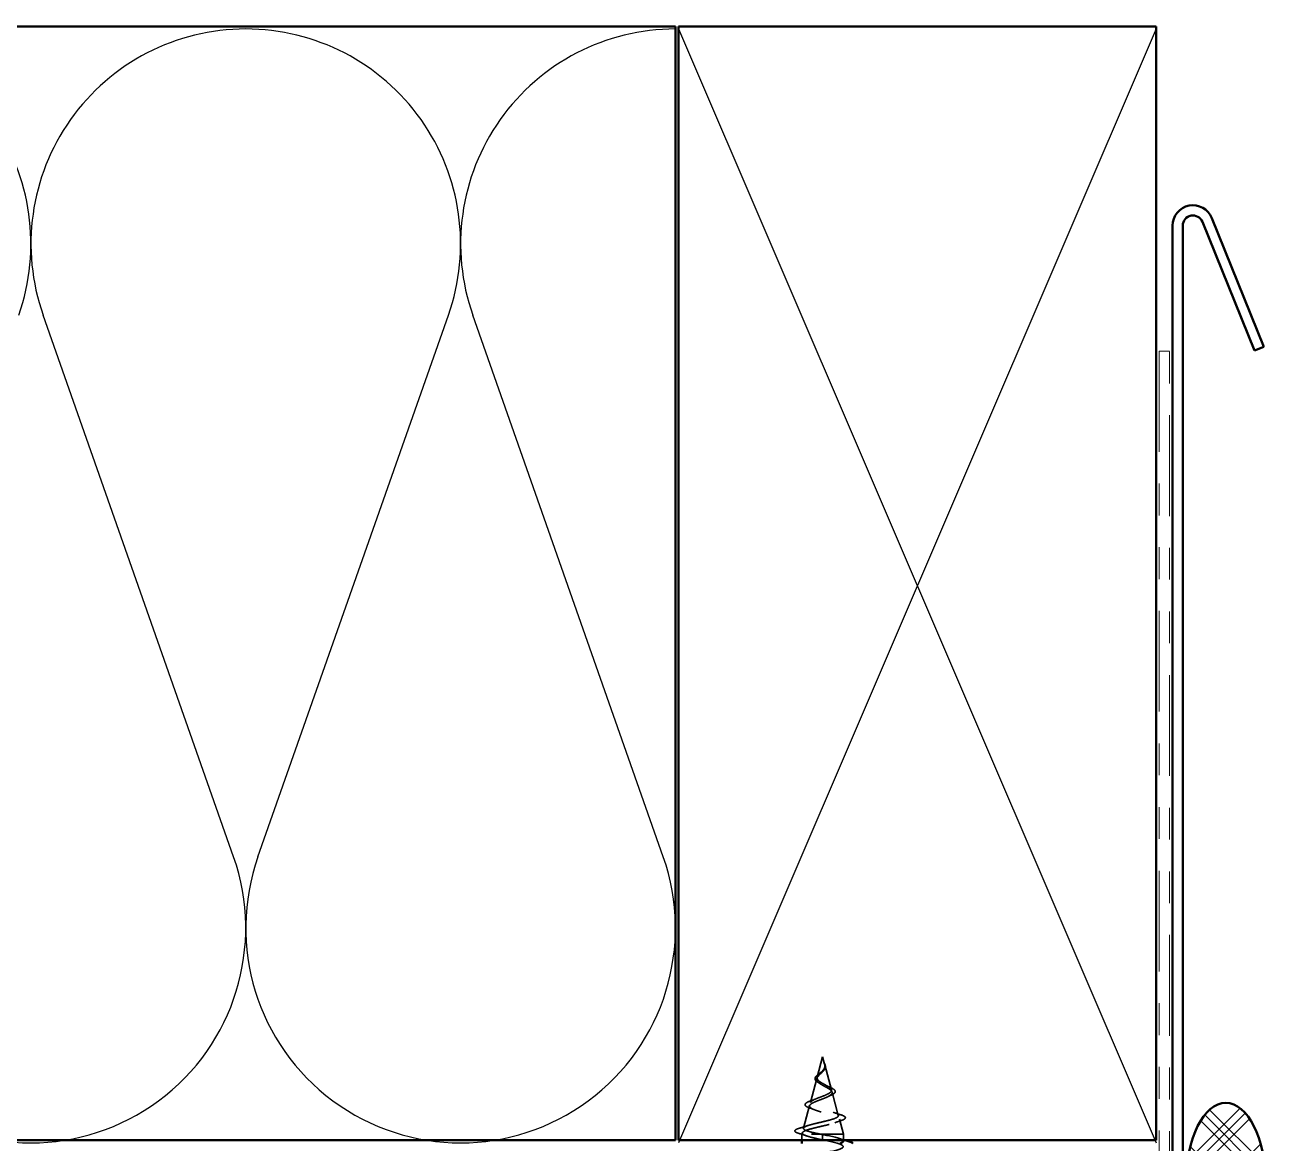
# Model space of a CAD drawing. Header units: inches. Extents: x 0.6 to 33.4, y 0.6 to 21.4.
# Drawn here: x 9.964 to 13.867, y 14.733 to 18.247 of the extents above; entities that cross this region are included whole.
import ezdxf

# ---------------------------------------------------------------- set-up
doc = ezdxf.new("R2010")
doc.units = ezdxf.units.IN
doc.header["$LTSCALE"] = 2
doc.header["$MEASUREMENT"] = 0
doc.linetypes.add('DASHED', pattern=[0.2067, 0.1654, -0.0413])
doc.linetypes.add('DOUBLE_DASH_CHAIN', pattern=[1.2403, 0.6614, -0.0827, 0.1654, -0.0827, 0.1654, -0.0827])
for name, color, linetype, lineweight in [('Hatch (ANSI)', 7, 'Continuous', 18), ('Hidden (ANSI)', 7, 'DASHED', 35), ('Sketch Geometry (ANSI)', 7, 'Continuous', 25), ('Symbol (ANSI)', 7, 'Continuous', 25), ('Visible (ANSI)', 7, 'Continuous', 50)]:
    doc.layers.add(name, color=color, linetype=linetype, lineweight=lineweight)
doc.styles.add('Note Text (ANSI)', font='tahoma.ttf')
doc.dimstyles.new('Default (ANSI)$7', dxfattribs={"dimscale": 2, "dimtxt": 0.12, "dimasz": 0.098425, "dimexe": 0.125, "dimexo": 0.0625, "dimgap": 0.031496, "dimtad": 0, "dimtih": 1, "dimtoh": 1, "dimrnd": 1e-08, "dimzin": 4, "dimdsep": 46, "dimtxsty": 'Note Text (ANSI)', "dimcen": 0.09, "dimdle": 0.393701, "dimclrd": 256, "dimclre": 256, "dimclrt": 256, "dimadec": 0, "dimazin": 1, "dimtfac": 1, "dimtofl": 0, "dimtmove": 0, "dimatfit": 3, "dimfxl": 0, "dimtolj": 1, "dimtzin": 4, "dimlwd": -1, "dimlwe": -1, "dimarcsym": 0})

msp = doc.modelspace()

# ---------------------------------------------------------------- hatches: boundary and pattern name
at = {"layer": 'Hatch (ANSI)'}
h = msp.add_hatch(dxfattribs=at)
h.set_pattern_fill('CUST29', color=256, style=0, pattern_type=2)
h.set_pattern_definition([(45, (0, 0), (-0.08838835, 0.08838835), []), (45, (0.03125, 0), (-0.08838835, 0.08838835), []), (45, (0.0625, 0), (-0.08838835, 0.08838835), []), (135, (0, 0), (-0.08838835, -0.08838835), []), (135, (0.03125, 0), (-0.08838835, -0.08838835), []), (135, (0.0625, 0), (-0.08838835, -0.08838835), [])])
edge = h.paths.add_edge_path()
edge.add_ellipse((13.73662, 14.60913), major_axis=(0, -0.25), ratio=0.5, start_angle=0, end_angle=360)

# ---------------------------------------------------------------- linework, layer by layer
at = {"layer": 'Hidden (ANSI)', "ltscale": 0.062337}
msp.add_line((12.47012, 15.00366), (12.45318, 14.94033), dxfattribs=at)
at = {"layer": 'Hidden (ANSI)', "ltscale": 0.022741}
msp.add_line((12.47012, 15.00366), (12.47632, 14.98049), dxfattribs=at)
at = {"layer": 'Hidden (ANSI)', "ltscale": 0.077103}
msp.add_line((12.47686, 14.97848), (12.4978, 14.90017), dxfattribs=at)
at = {"layer": 'Hidden (ANSI)', "ltscale": 0.074634}
msp.add_line((12.45197, 14.93581), (12.43169, 14.86), dxfattribs=at)
at = {"layer": 'Hidden (ANSI)', "ltscale": 0.072171}
msp.add_line((12.49968, 14.89315), (12.51929, 14.81984), dxfattribs=at)
at = {"layer": 'Hidden (ANSI)', "ltscale": 0.069707}
msp.add_line((12.42915, 14.85048), (12.4102, 14.77967), dxfattribs=at)
at = {"layer": 'Hidden (ANSI)', "ltscale": 0.046387}
msp.add_line((12.52251, 14.80782), (12.53512, 14.76066), dxfattribs=at)
at = {"layer": 'Hidden (ANSI)', "ltscale": 0.004328}
msp.add_line((12.40632, 14.76516), (12.40512, 14.76066), dxfattribs=at)
at = {"layer": 'Hidden (ANSI)', "ltscale": 0.194373}
msp.add_line((12.53512, 14.76066), (12.40512, 14.76066), dxfattribs=at)
at = {"layer": 'Hidden (ANSI)', "ltscale": 0.017995}
for p, q in [((12.40512, 14.74166), (12.40512, 14.76066)), ((12.53512, 14.74166), (12.53512, 14.76066))]:
    msp.add_line(p, q, dxfattribs=at)
at = {"layer": 'Hidden (ANSI)', "ltscale": 0.028664}
for p, q in [((12.47012, 14.75213), (12.47012, 14.75966)), ((12.47012, 14.74266), (12.47012, 14.7502))]:
    msp.add_line(p, q, dxfattribs=at)
at = {"layer": 'Hidden (ANSI)', "ltscale": 0.002412}
msp.add_line((12.47012, 14.7502), (12.47012, 14.75213), dxfattribs=at)
at = {"layer": 'Hidden (ANSI)', "ltscale": 0.060472}
msp.add_open_spline([(12.45752, 14.92232), (12.45474, 14.92392), (12.45231, 14.92559), (12.44864, 14.929), (12.44732, 14.93081), (12.44612, 14.9344), (12.44615, 14.93621), (12.44732, 14.93956), (12.44834, 14.94117), (12.4512, 14.94445), (12.45311, 14.94618), (12.45732, 14.9496), (12.45965, 14.95133), (12.4629, 14.95378), (12.4638, 14.95446), (12.46469, 14.95515)], degree=3, knots=[0, 0, 0, 0, 0.02871406, 0.02871406, 0.05661209, 0.05661209, 0.08235503, 0.08235503, 0.10555604, 0.10555604, 0.1295507, 0.1295507, 0.15224391, 0.15224391, 0.16083111, 0.16083111, 0.16083111, 0.16083111], dxfattribs=at)
at = {"layer": 'Hidden (ANSI)', "ltscale": 0.089656}
msp.add_open_spline([(12.47761, 14.97421), (12.47782, 14.9714), (12.47739, 14.96877), (12.47521, 14.96354), (12.47353, 14.96109), (12.46938, 14.95621), (12.467, 14.9539), (12.46214, 14.94926), (12.45978, 14.94704), (12.45566, 14.9426), (12.454, 14.94045), (12.45185, 14.93614), (12.45142, 14.93406), (12.45199, 14.92986), (12.45302, 14.92782), (12.45632, 14.92385), (12.45849, 14.92199), (12.46378, 14.9182), (12.46687, 14.91633), (12.47012, 14.91448)], degree=3, knots=[0, 0, 0, 0, 0.02542118, 0.02542118, 0.05061597, 0.05061597, 0.07599611, 0.07599611, 0.10184452, 0.10184452, 0.12835573, 0.12835573, 0.15566688, 0.15566688, 0.18387744, 0.18387744, 0.21097071, 0.21097071, 0.23938117, 0.23938117, 0.23938117, 0.23938117], dxfattribs=at)
at = {"layer": 'Hidden (ANSI)', "ltscale": 0.083957}
msp.add_open_spline([(12.47012, 14.92025), (12.46694, 14.92207), (12.46393, 14.92391), (12.4588, 14.92767), (12.45673, 14.92954), (12.45384, 14.93335), (12.45302, 14.93525), (12.45273, 14.93913), (12.45321, 14.94106), (12.45532, 14.94503), (12.45688, 14.947), (12.46066, 14.95107), (12.4628, 14.9531), (12.46716, 14.95731), (12.46929, 14.9594), (12.47302, 14.96378), (12.47454, 14.96596), (12.47619, 14.96962), (12.47662, 14.97098), (12.47709, 14.97372), (12.47715, 14.97508), (12.47704, 14.97648)], degree=3, knots=[0, 0, 0, 0, 0.02818547, 0.02818547, 0.05535616, 0.05535616, 0.08155578, 0.08155578, 0.10684016, 0.10684016, 0.13128192, 0.13128192, 0.1549776, 0.1549776, 0.17805851, 0.17805851, 0.20070773, 0.20070773, 0.21389493, 0.21389493, 0.22660204, 0.22660204, 0.22660204, 0.22660204], dxfattribs=at)
at = {"layer": 'Hidden (ANSI)', "ltscale": 0.004115}
msp.add_open_spline([(12.46469, 14.95515), (12.46549, 14.95577), (12.46622, 14.9564), (12.46687, 14.95704)], degree=3, dxfattribs=at)
at = {"layer": 'Hidden (ANSI)', "ltscale": 0.001758}
msp.add_open_spline([(12.47322, 14.96078), (12.47297, 14.9605), (12.47273, 14.96021), (12.4725, 14.95992)], degree=3, dxfattribs=at)
at = {"layer": 'Hidden (ANSI)', "ltscale": 0.018237}
msp.add_open_spline([(12.47864, 14.97543), (12.47895, 14.97348), (12.47887, 14.97155), (12.47794, 14.96786), (12.47711, 14.96607), (12.47521, 14.96313), (12.47426, 14.96194), (12.47322, 14.96078)], degree=3, knots=[0, 0, 0, 0, 0.018430565, 0.018430565, 0.036071151, 0.036071151, 0.04873514, 0.04873514, 0.04873514, 0.04873514], dxfattribs=at)
at = {"layer": 'Hidden (ANSI)', "ltscale": 0.014821}
msp.add_open_spline([(12.47523, 14.98386), (12.47463, 14.98551), (12.47408, 14.98679), (12.47379, 14.98744), (12.47373, 14.98756), (12.47368, 14.98766), (12.47367, 14.98768), (12.47365, 14.98771), (12.47364, 14.98772), (12.47364, 14.98773), (12.47364, 14.98773), (12.47363, 14.98773), (12.47363, 14.98773), (12.47363, 14.98773), (12.47363, 14.98773), (12.47363, 14.98773), (12.47363, 14.98773), (12.47363, 14.98772), (12.47363, 14.98772), (12.47363, 14.98772), (12.47363, 14.98771), (12.47363, 14.98769), (12.47364, 14.98767), (12.47367, 14.98754), (12.47374, 14.98732), (12.47388, 14.98692), (12.47403, 14.98652), (12.47442, 14.98548), (12.47465, 14.98488), (12.47575, 14.982), (12.47659, 14.97975), (12.47711, 14.97747)], degree=3, knots=[0, 0, 0, 0, 0.01397013, 0.01397013, 0.01635801, 0.01635801, 0.01712636, 0.01712636, 0.01759978, 0.01759978, 0.01773598, 0.01773598, 0.01781809, 0.01781809, 0.01788584, 0.01788584, 0.01795891, 0.01795891, 0.01807628, 0.01807628, 0.01833703, 0.01833703, 0.01916095, 0.01916095, 0.02439922, 0.02439922, 0.04499316, 0.04499316, 0.07213098, 0.07213098, 0.1773839, 0.1773839, 0.1773839, 0.1773839], dxfattribs=at)
at = {"layer": 'Hidden (ANSI)', "ltscale": 0.013567}
msp.add_open_spline([(12.47371, 14.98759), (12.4747, 14.98563), (12.47573, 14.98368), (12.47741, 14.97998), (12.47808, 14.97817), (12.47853, 14.97609), (12.47859, 14.97576), (12.47864, 14.97543)], degree=3, knots=[0, 0, 0, 0, 0.016775095, 0.016775095, 0.033169004, 0.033169004, 0.03632094, 0.03632094, 0.03632094, 0.03632094], dxfattribs=at)
at = {"layer": 'Hidden (ANSI)', "ltscale": 0.007962}
msp.add_open_spline([(12.47704, 14.97648), (12.47696, 14.97748), (12.47679, 14.97849), (12.47623, 14.98095), (12.47577, 14.98239), (12.47523, 14.98386)], degree=3, knots=[0, 0, 0, 0, 0.009046419, 0.009046419, 0.021574315, 0.021574315, 0.021574315, 0.021574315], dxfattribs=at)
at = {"layer": 'Hidden (ANSI)', "ltscale": 0.003543}
msp.add_open_spline([(12.47711, 14.97747), (12.47723, 14.97694), (12.47733, 14.97642), (12.4775, 14.97533), (12.47757, 14.97477), (12.47761, 14.97421)], degree=3, knots=[0, 0, 0, 0, 0.0046577974, 0.0046577974, 0.0097216205, 0.0097216205, 0.0097216205, 0.0097216205], dxfattribs=at)
at = {"layer": 'Hidden (ANSI)', "ltscale": 0.504207}
msp.add_open_spline([(12.47012, 14.91448), (12.47368, 14.91245), (12.47735, 14.91049), (12.48449, 14.90655), (12.48785, 14.90462), (12.49366, 14.90072), (12.496, 14.89881), (12.49922, 14.89495), (12.5, 14.89305), (12.49978, 14.88921), (12.49872, 14.88733), (12.49482, 14.88352), (12.49198, 14.88165), (12.48485, 14.87786), (12.48061, 14.876), (12.47133, 14.87224), (12.46636, 14.87038), (12.45644, 14.86663), (12.4516, 14.86479), (12.44278, 14.86106), (12.43893, 14.85922), (12.43285, 14.8555), (12.43074, 14.85367), (12.42865, 14.84996), (12.42876, 14.84813), (12.43128, 14.84444), (12.43372, 14.84262), (12.44071, 14.83893), (12.44522, 14.83711), (12.45575, 14.83344), (12.46168, 14.83163), (12.47417, 14.82796), (12.4806, 14.82615), (12.49306, 14.82249), (12.49893, 14.82068), (12.50927, 14.81703), (12.51358, 14.81523), (12.51995, 14.81158), (12.52189, 14.80978), (12.52304, 14.80614), (12.52216, 14.80434), (12.51761, 14.80071), (12.51392, 14.79891), (12.50414, 14.79528), (12.4981, 14.79349), (12.48443, 14.78987), (12.47692, 14.78807), (12.46141, 14.78445), (12.45357, 14.78266), (12.43864, 14.77905), (12.43174, 14.77726), (12.41986, 14.77365), (12.41505, 14.77186), (12.40871, 14.76849), (12.40692, 14.76693), (12.40584, 14.76378), (12.40661, 14.76222), (12.40864, 14.76066)], degree=3, knots=[0, 0, 0, 0, 0.0315308, 0.0315308, 0.0641805, 0.0641805, 0.0979786, 0.0979786, 0.1329491, 0.1329491, 0.1691118, 0.1691118, 0.2064833, 0.2064833, 0.2450775, 0.2450775, 0.2849064, 0.2849064, 0.3259802, 0.3259802, 0.3683075, 0.3683075, 0.4118959, 0.4118959, 0.4567522, 0.4567522, 0.5028821, 0.5028821, 0.5502906, 0.5502906, 0.5989824, 0.5989824, 0.6489613, 0.6489613, 0.7002309, 0.7002309, 0.7527945, 0.7527945, 0.8066547, 0.8066547, 0.8618141, 0.8618141, 0.918275, 0.918275, 0.9760395, 0.9760395, 1.0351092, 1.0351092, 1.095486, 1.095486, 1.1571712, 1.1571712, 1.2201662, 1.2201662, 1.2761521, 1.2761521, 1.3331843, 1.3331843, 1.3331843, 1.3331843], dxfattribs=at)
at = {"layer": 'Hidden (ANSI)', "ltscale": 0.544082}
msp.add_open_spline([(12.46467, 14.76066), (12.45621, 14.76234), (12.44808, 14.76401), (12.43355, 14.7674), (12.42726, 14.76908), (12.41739, 14.77246), (12.41385, 14.77414), (12.40996, 14.77753), (12.40959, 14.77921), (12.41204, 14.7826), (12.41476, 14.78428), (12.42291, 14.78768), (12.42818, 14.78936), (12.44052, 14.79276), (12.44742, 14.79444), (12.46186, 14.79784), (12.46925, 14.79953), (12.48347, 14.80293), (12.49017, 14.80462), (12.50197, 14.80803), (12.50698, 14.80972), (12.51463, 14.81313), (12.51725, 14.81482), (12.51977, 14.81824), (12.5197, 14.81993), (12.51694, 14.82335), (12.51434, 14.82505), (12.50699, 14.82848), (12.50238, 14.83017), (12.49184, 14.83361), (12.48606, 14.83531), (12.47417, 14.83875), (12.46819, 14.84045), (12.45689, 14.8439), (12.45168, 14.8456), (12.44274, 14.84906), (12.43908, 14.85077), (12.43381, 14.85423), (12.4322, 14.85594), (12.43122, 14.85942), (12.4318, 14.86113), (12.43501, 14.86462), (12.43755, 14.86634), (12.44418, 14.86983), (12.44814, 14.87156), (12.45687, 14.87506), (12.46151, 14.8768), (12.47076, 14.88032), (12.47527, 14.88206), (12.48347, 14.88559), (12.48709, 14.88734), (12.49293, 14.89089), (12.49512, 14.89265), (12.49778, 14.89622), (12.49827, 14.89799), (12.49752, 14.90158), (12.49635, 14.90336), (12.49259, 14.90698), (12.4901, 14.90877), (12.48459, 14.91221), (12.48177, 14.9138), (12.47593, 14.91701), (12.47298, 14.91861), (12.47012, 14.92025)], degree=3, knots=[0, 0, 0, 0, 0.0662455, 0.0662455, 0.1312266, 0.1312266, 0.1949439, 0.1949439, 0.2573984, 0.2573984, 0.3185909, 0.3185909, 0.3785225, 0.3785225, 0.4371941, 0.4371941, 0.4946071, 0.4946071, 0.5507627, 0.5507627, 0.6056626, 0.6056626, 0.6593082, 0.6593082, 0.7117016, 0.7117016, 0.7628447, 0.7628447, 0.8127399, 0.8127399, 0.8613896, 0.8613896, 0.9087967, 0.9087967, 0.9549645, 0.9549645, 0.9998965, 0.9998965, 1.0435967, 1.0435967, 1.0860698, 1.0860698, 1.1273208, 1.1273208, 1.1673558, 1.1673558, 1.2061815, 1.2061815, 1.2438056, 1.2438056, 1.2802371, 1.2802371, 1.3154864, 1.3154864, 1.3495657, 1.3495657, 1.3824892, 1.3824892, 1.4142741, 1.4142741, 1.4412543, 1.4412543, 1.4671582, 1.4671582, 1.4671582, 1.4671582], dxfattribs=at)
at = {"layer": 'Hidden (ANSI)', "ltscale": 0.006235}
msp.add_open_spline([(12.46179, 14.91963), (12.46048, 14.92055), (12.45904, 14.92144), (12.45752, 14.92232)], degree=3, dxfattribs=at)
at = {"layer": 'Hidden (ANSI)', "ltscale": 0.010901}
msp.add_open_spline([(12.48113, 14.91414), (12.48383, 14.91263), (12.48684, 14.91119), (12.48999, 14.90981)], degree=3, dxfattribs=at)
at = {"layer": 'Hidden (ANSI)', "ltscale": 0.017258}
msp.add_open_spline([(12.43268, 14.86565), (12.43822, 14.86758), (12.44365, 14.8696), (12.44871, 14.87175)], degree=3, dxfattribs=at)
at = {"layer": 'Hidden (ANSI)', "ltscale": 0.010974}
msp.add_open_spline([(12.49634, 14.88333), (12.49311, 14.88196), (12.48999, 14.88054), (12.48708, 14.87907)], degree=3, dxfattribs=at)
at = {"layer": 'Hidden (ANSI)', "ltscale": 0.073601}
msp.add_open_spline([(12.48999, 14.90981), (12.49346, 14.90829), (12.49666, 14.90679), (12.50207, 14.90387), (12.50435, 14.90241), (12.50785, 14.89941), (12.50905, 14.89782), (12.50995, 14.89448), (12.50954, 14.8927), (12.50742, 14.88972), (12.50585, 14.88839), (12.5018, 14.88582), (12.49925, 14.88456), (12.49634, 14.88333)], degree=3, knots=[0, 0, 0, 0, 0.03175002, 0.03175002, 0.06375291, 0.06375291, 0.09788531, 0.09788531, 0.13242329, 0.13242329, 0.16389148, 0.16389148, 0.19582475, 0.19582475, 0.19582475, 0.19582475], dxfattribs=at)
at = {"layer": 'Hidden (ANSI)', "ltscale": 0.081692}
msp.add_open_spline([(12.42819, 14.84379), (12.424, 14.84529), (12.42063, 14.84683), (12.41605, 14.85004), (12.41464, 14.85187), (12.41478, 14.85563), (12.41597, 14.85724), (12.41979, 14.86019), (12.42251, 14.86164), (12.42795, 14.86393), (12.43021, 14.86479), (12.43268, 14.86565)], degree=3, knots=[0, 0, 0, 0, 0.05135843, 0.05135843, 0.10223548, 0.10223548, 0.14712421, 0.14712421, 0.19129017, 0.19129017, 0.21725135, 0.21725135, 0.21725135, 0.21725135], dxfattribs=at)
at = {"layer": 'Hidden (ANSI)', "ltscale": 0.01577}
msp.add_open_spline([(12.44278, 14.83819), (12.43811, 14.84014), (12.4332, 14.842), (12.42819, 14.84379)], degree=3, dxfattribs=at)
at = {"layer": 'Hidden (ANSI)', "ltscale": 0.023076}
msp.add_open_spline([(12.50309, 14.82984), (12.51037, 14.8272), (12.51795, 14.82472), (12.52559, 14.82233)], degree=3, dxfattribs=at)
at = {"layer": 'Hidden (ANSI)', "ltscale": 0.020481}
msp.add_open_spline([(12.52862, 14.80382), (12.5219, 14.80164), (12.51525, 14.79938), (12.50882, 14.79702)], degree=3, dxfattribs=at)
at = {"layer": 'Hidden (ANSI)', "ltscale": 0.086584}
msp.add_open_spline([(12.52559, 14.82233), (12.53032, 14.82086), (12.53412, 14.81938), (12.53944, 14.81639), (12.54115, 14.81482), (12.5416, 14.811), (12.54024, 14.8093), (12.53585, 14.80646), (12.53267, 14.80513), (12.52862, 14.80382)], degree=3, knots=[0, 0, 0, 0, 0.05815934, 0.05815934, 0.11692964, 0.11692964, 0.1740838, 0.1740838, 0.23024531, 0.23024531, 0.23024531, 0.23024531], dxfattribs=at)
at = {"layer": 'Hidden (ANSI)', "ltscale": 0.089652}
msp.add_open_spline([(12.39478, 14.7635), (12.3899, 14.76498), (12.38643, 14.76646), (12.38356, 14.76903), (12.38294, 14.77004), (12.38294, 14.77295), (12.38444, 14.77438), (12.38909, 14.777), (12.39249, 14.77827), (12.39682, 14.77955)], degree=3, knots=[0, 0, 0, 0, 0.07651785, 0.07651785, 0.11470873, 0.11470873, 0.17661331, 0.17661331, 0.23858222, 0.23858222, 0.23858222, 0.23858222], dxfattribs=at)
at = {"layer": 'Hidden (ANSI)', "ltscale": 0.02659}
msp.add_open_spline([(12.42101, 14.75509), (12.41243, 14.75802), (12.40363, 14.7608), (12.39478, 14.7635)], degree=3, dxfattribs=at)
at = {"layer": 'Hidden (ANSI)', "ltscale": 0.028509}
msp.add_open_spline([(12.39682, 14.77955), (12.40638, 14.78236), (12.4159, 14.78525), (12.4252, 14.78832)], degree=3, dxfattribs=at)
at = {"layer": 'Hidden (ANSI)', "ltscale": 0.078553}
msp.add_open_spline([(12.40864, 14.76066), (12.41146, 14.75873), (12.41589, 14.75681), (12.42746, 14.75294), (12.43447, 14.75102), (12.44665, 14.74801), (12.45119, 14.74694), (12.46055, 14.7448), (12.46533, 14.74373), (12.47012, 14.74266)], degree=3, knots=[0, 0, 0, 0, 0.06772236, 0.06772236, 0.13544473, 0.13544473, 0.17287087, 0.17287087, 0.21029702, 0.21029702, 0.21029702, 0.21029702], dxfattribs=at)
at = {"layer": 'Hidden (ANSI)', "ltscale": 0.005187}
msp.add_open_spline([(12.47012, 14.75966), (12.4683, 14.76), (12.46648, 14.76033), (12.46467, 14.76066)], degree=3, dxfattribs=at)
at = {"layer": 'Hidden (ANSI)', "ltscale": 0.098869}
msp.add_open_spline([(12.53505, 14.73891), (12.53509, 14.73958), (12.53487, 14.74025), (12.53437, 14.74092), (12.53031, 14.74636), (12.50829, 14.7518), (12.48197, 14.75724), (12.47807, 14.75805), (12.47409, 14.75886), (12.47012, 14.75966)], degree=3, knots=[45.5530935, 45.5530935, 45.5530935, 45.5530935, 45.705247, 45.705247, 45.705247, 46.9405239, 46.9405239, 46.9405239, 47.1238898, 47.1238898, 47.1238898, 47.1238898], dxfattribs=at)
at = {"layer": 'Hidden (ANSI)', "ltscale": 1.116183}
msp.add_open_spline([(12.47012, 14.74266), (12.49688, 14.73722), (12.52268, 14.73179), (12.5315, 14.72635), (12.54031, 14.72091), (12.5315, 14.71547), (12.51054, 14.71003), (12.48958, 14.70459), (12.45798, 14.69915), (12.43536, 14.69371), (12.41274, 14.68827), (12.40074, 14.68283), (12.40681, 14.67739), (12.41288, 14.67195), (12.43658, 14.66651), (12.46319, 14.66107), (12.4898, 14.65564), (12.51741, 14.6502), (12.52886, 14.64476), (12.54032, 14.63932), (12.5348, 14.63388), (12.51573, 14.62844), (12.49666, 14.623), (12.46542, 14.61756), (12.44141, 14.61212), (12.4174, 14.60668), (12.40235, 14.60124), (12.4056, 14.5958), (12.40886, 14.59036), (12.43018, 14.58492), (12.45634, 14.57949), (12.4825, 14.57405), (12.51159, 14.56861), (12.52556, 14.56317), (12.53953, 14.55773), (12.53737, 14.55229), (12.52041, 14.54685), (12.50345, 14.54141), (12.47293, 14.53597), (12.44779, 14.53053), (12.42266, 14.52509), (12.40472, 14.51965), (12.40513, 14.51421), (12.40553, 14.50877), (12.42425, 14.50334), (12.44965, 14.4979), (12.47505, 14.49246), (12.50531, 14.48702), (12.52163, 14.48158), (12.53795, 14.47614), (12.53917, 14.4707), (12.52451, 14.46526), (12.50986, 14.45982), (12.4804, 14.45438), (12.45443, 14.44894), (12.42845, 14.4435), (12.40784, 14.43806), (12.40539, 14.43263), (12.40294, 14.42719), (12.41883, 14.42175), (12.44319, 14.41631), (12.46755, 14.41087), (12.49862, 14.40543), (12.51711, 14.39999), (12.5356, 14.39455), (12.54018, 14.38911), (12.528, 14.38367), (12.51581, 14.37823), (12.48775, 14.37279), (12.46124, 14.36735), (12.43473, 14.36191), (12.41167, 14.35648), (12.4064, 14.35104), (12.40112, 14.3456), (12.414, 14.34016), (12.43704, 14.33472), (12.46007, 14.32928), (12.49161, 14.32384), (12.51206, 14.3184), (12.53251, 14.31296), (12.54039, 14.30752), (12.53082, 14.30208), (12.52125, 14.29664), (12.49491, 14.2912), (12.46815, 14.28576), (12.4414, 14.28033), (12.41617, 14.27489), (12.40813, 14.26945), (12.40008, 14.26401), (12.40981, 14.25857), (12.43126, 14.25313), (12.45271, 14.24769), (12.48435, 14.24225), (12.50652, 14.23681), (12.5287, 14.23137), (12.53981, 14.22593), (12.53295, 14.22049), (12.5261, 14.21505), (12.50178, 14.20961), (12.47509, 14.20418), (12.45136, 14.19934), (12.42728, 14.1945), (12.4147, 14.18966)], degree=3, knots=[-47.1238898, -47.1238898, -47.1238898, -47.1238898, -45.8886129, -45.8886129, -45.8886129, -44.6533359, -44.6533359, -44.6533359, -43.418059, -43.418059, -43.418059, -42.182782, -42.182782, -42.182782, -40.9475051, -40.9475051, -40.9475051, -39.7122281, -39.7122281, -39.7122281, -38.4769512, -38.4769512, -38.4769512, -37.2416742, -37.2416742, -37.2416742, -36.0063973, -36.0063973, -36.0063973, -34.7711204, -34.7711204, -34.7711204, -33.5358434, -33.5358434, -33.5358434, -32.3005665, -32.3005665, -32.3005665, -31.0652895, -31.0652895, -31.0652895, -29.8300126, -29.8300126, -29.8300126, -28.5947356, -28.5947356, -28.5947356, -27.3594587, -27.3594587, -27.3594587, -26.1241817, -26.1241817, -26.1241817, -24.8889048, -24.8889048, -24.8889048, -23.6536278, -23.6536278, -23.6536278, -22.4183509, -22.4183509, -22.4183509, -21.183074, -21.183074, -21.183074, -19.947797, -19.947797, -19.947797, -18.7125201, -18.7125201, -18.7125201, -17.4772431, -17.4772431, -17.4772431, -16.2419662, -16.2419662, -16.2419662, -15.0066892, -15.0066892, -15.0066892, -13.7714123, -13.7714123, -13.7714123, -12.5361353, -12.5361353, -12.5361353, -11.3008584, -11.3008584, -11.3008584, -10.0655815, -10.0655815, -10.0655815, -8.8303045, -8.8303045, -8.8303045, -7.5950276, -7.5950276, -7.5950276, -6.3597506, -6.3597506, -6.3597506, -5.2612214, -5.2612214, -5.2612214, -5.2612214], dxfattribs=at)
at = {"layer": 'Hidden (ANSI)', "ltscale": 0.019467}
msp.add_open_spline([(12.52114, 14.74774), (12.52751, 14.74565), (12.53397, 14.74363), (12.54048, 14.74166)], degree=3, dxfattribs=at)
at = {"layer": 'Sketch Geometry (ANSI)', "color": 36, "true_color": 0x804000}
for p, q in [((12.01762, 18.23366), (13.51762, 14.73366)), ((13.51762, 18.23366), (12.01762, 14.73366))]:
    msp.add_line(p, q, dxfattribs=at)
at = {"layer": 'Sketch Geometry (ANSI)', "color": 150, "true_color": 0x0080ff}
for p, q in [((10.6194, 15.63258), (10.02084, 17.33475)), ((10.69584, 15.63258), (11.2944, 17.33475)), ((11.9694, 15.63258), (11.37084, 17.33475))]:
    msp.add_line(p, q, dxfattribs=at)
for centre, start, end in [((9.30762, 17.55866), 340.6261, 90), ((10.65762, 17.55866), 90, 199.3739), ((10.65762, 17.55866), 340.6261, 90), ((12.00762, 17.55866), 90, 199.3739), ((9.98262, 15.40866), 160.6261, 19.3739), ((11.33262, 15.40866), 160.6261, 19.3739)]:
    msp.add_arc(centre, 0.675, start, end, dxfattribs=at)
at = {"layer": 'Visible (ANSI)', "color": 150, "true_color": 0x0080ff}
for p, q in [((1.25303, 18.24166), (12.00762, 18.24166)), ((12.00762, 18.24166), (12.00762, 14.74166)), ((12.00762, 14.74166), (1.25303, 14.74166))]:
    msp.add_line(p, q, dxfattribs=at)
at = {"layer": 'Visible (ANSI)', "color": 36, "true_color": 0x804000}
for p, q in [((12.01762, 14.74166), (12.01762, 18.24166)), ((12.01762, 18.24166), (13.51762, 18.24166)), ((13.51762, 18.24166), (13.51762, 14.74166)), ((13.51762, 14.74166), (12.01762, 14.74166))]:
    msp.add_line(p, q, dxfattribs=at)
at = {"layer": 'Visible (ANSI)', "color": 1, "true_color": 0xff0000}
for p, q in [((13.56962, 14.21166), (13.56962, 17.61566)), ((13.60162, 14.21166), (13.60162, 17.61566)), ((13.66329, 17.62765), (13.82662, 17.2234)), ((13.69296, 17.63964), (13.85629, 17.23539)), ((13.85629, 17.23539), (13.82662, 17.2234))]:
    msp.add_line(p, q, dxfattribs=at)
at = {"layer": 'Visible (ANSI)', "color": 30, "linetype": 'DOUBLE_DASH_CHAIN', "lineweight": 18, "ltscale": 0.239297, "true_color": 0xff8000}
for p, q in [((13.52762, 17.22166), (13.52762, 14.25366)), ((13.55962, 14.25366), (13.55962, 17.22166))]:
    msp.add_line(p, q, dxfattribs=at)
at = {"layer": 'Visible (ANSI)', "color": 30, "linetype": 'DOUBLE_DASH_CHAIN', "lineweight": 18, "ltscale": 0.004979, "true_color": 0xff8000}
msp.add_line((13.55962, 17.22166), (13.52762, 17.22166), dxfattribs=at)
at = {"layer": 'Visible (ANSI)'}
for p, q in [((12.40512, 14.73166), (12.40512, 14.74166)), ((12.53512, 14.73891), (12.53512, 14.74166))]:
    msp.add_line(p, q, dxfattribs=at)
at = {"layer": 'Visible (ANSI)', "color": 1, "true_color": 0xff0000}
for radius in [0.064, 0.032]:
    msp.add_arc((13.63362, 17.61566), radius, 22, 180, dxfattribs=at)
at = {"layer": 'Visible (ANSI)'}
msp.add_ellipse((13.73662, 14.60913), major_axis=(0, 0.25), ratio=0.5, dxfattribs=at)
for points in [[(12.52525, 14.73166), (12.53139, 14.73408), (12.53492, 14.7365), (12.53505, 14.73891)], [(12.54048, 14.74166), (12.5446, 14.74041), (12.54875, 14.73918), (12.5529, 14.73797)]]:
    msp.add_open_spline(points, degree=3, dxfattribs=at)
msp.add_open_spline([(12.5529, 14.73797), (12.55797, 14.73648), (12.56153, 14.73502), (12.56408, 14.73284), (12.56456, 14.73228), (12.56484, 14.73166)], degree=3, knots=[0, 0, 0, 0, 0.08068206, 0.08068206, 0.10506487, 0.10506487, 0.10506487, 0.10506487], dxfattribs=at)

# ---------------------------------------------------------------- leaders
at = {"layer": 'Symbol (ANSI)', "annotation_type": 0, "has_hookline": 1, "hookline_direction": 0}
for points, text_width in [([(3.41674, 18.25166), (15.4623, 6.14311), (15.65915, 6.14311)], 1.98995), ([(7.91667, 15.64034), (15.50301, 7.99101), (15.69986, 7.99101)], 1.40083)]:
    msp.add_leader(points, dimstyle='Default (ANSI)$7', override={"dimtad": 0}, dxfattribs=dict(at, text_width=text_width))

doc.saveas('drawing.dxf')
